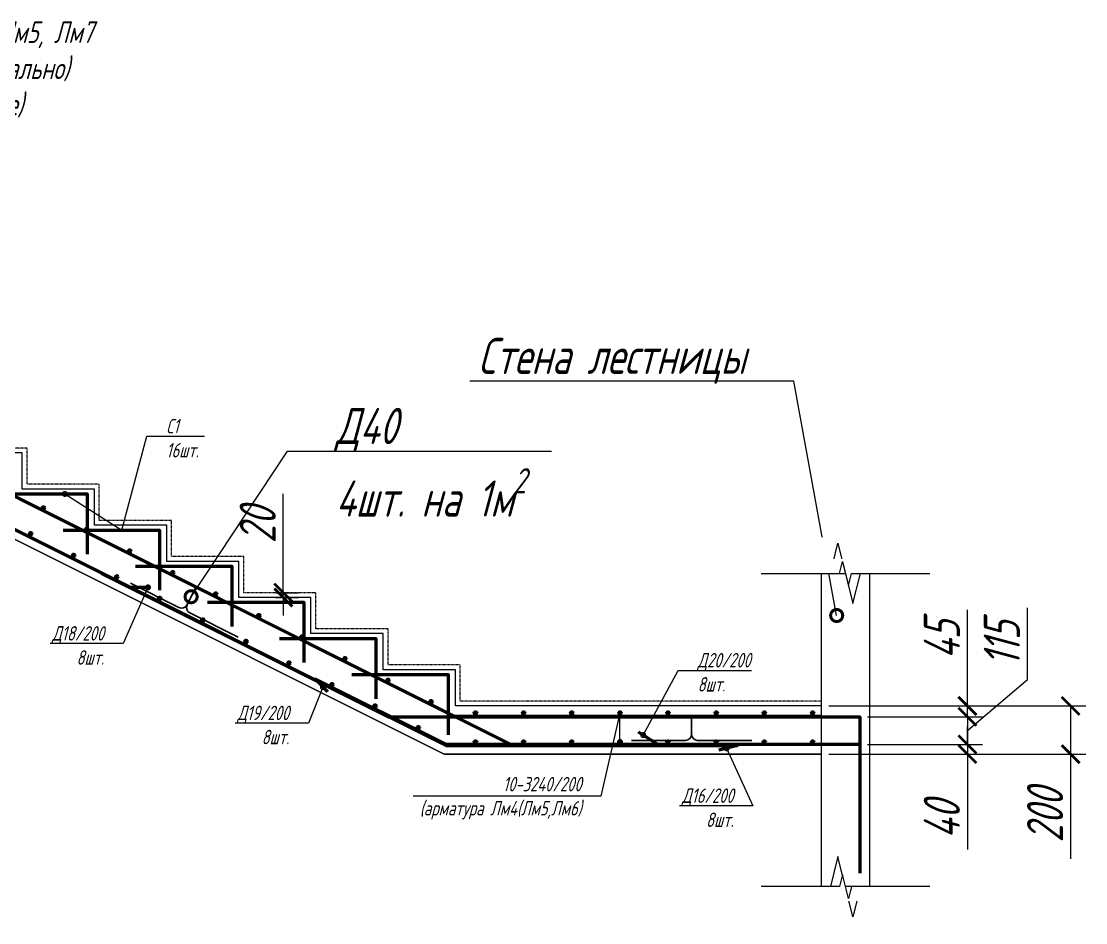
# Model space of a CAD drawing. Header units: millimetres. Extents: x 645 to 249636, y -127504 to 76561.
# Drawn here: x 194671 to 199092, y -22781 to -19039 of the extents above; entities that cross this region are included whole.
import ezdxf
from ezdxf import colors
from ezdxf.entities.mleader import LeaderData, LeaderLine
from ezdxf.math import Vec2, Vec3

# ---------------------------------------------------------------- set-up
doc = ezdxf.new("R2010")
doc.units = ezdxf.units.MM
doc.linetypes.add('JIS_02_1.0', pattern=[2, 1, -1])
doc.layers.get('Defpoints').update_dxf_attribs({"color": 8})
for name, color, linetype, lineweight in [('Обозначение', 94, 'Continuous', 25), ('Обозначения', 82, 'Continuous', 25), ('Обозначения @ 20', 82, 'Continuous', 25), ('Обозначения @ 50', 82, 'Continuous', 25), ('Основная', 7, 'Continuous', 60)]:
    doc.layers.add(name, color=color, linetype=linetype, lineweight=lineweight)
doc.layers.add('пол', color=7, linetype='JIS_02_1.0')
doc.styles.get("Standard").update_dxf_attribs({"font": 'simplex.shx', "width": 0.7, "oblique": 15, "height": 3})
doc.dimstyles.new('Default', dxfattribs={"dimtxt": 3, "dimasz": 1.5, "dimexe": 1.25, "dimexo": 0.625, "dimtad": 1, "dimdec": 0, "dimtxsty": 'Standard', "dimblk": 'ARCHTICK', "dimcen": 2.5, "dimadec": 0, "dimazin": 0, "dimtfac": 1, "dimtdec": 0, "dimtmove": 0, "dimatfit": 3, "dimfxl": 1, "dimarcsym": 0})

# ---------------------------------------------------------------- blocks, each defined once
blk = doc.blocks.new('_ArchTick')
at = {"color": 0, "linetype": 'ByBlock', "const_width": 0.15}
blk.add_lwpolyline([(-0.5, -0.5), (0.5, 0.5)], dxfattribs=at)
blk = doc.blocks.new('*D236')
at = {"layer": 'Defpoints', "color": 0, "transparency": 16777216}
for p in [(195695.1, -21410.9), (195695.1, -21430.8), (195759.5, -21410.9)]:
    blk.add_point(p, dxfattribs=at)
at = {"layer": 'Обозначение', "color": 0, "lineweight": -2, "transparency": 16777216}
for p, q in [((195759.5, -21410.9), (195759.5, -21000.8)), ((195726.4, -21410.9), (195822, -21410.9)), ((195726.4, -21430.8), (195822, -21430.8)), ((195759.5, -21430.8), (195759.5, -21410.9)), ((195759.5, -21430.8), (195759.5, -21505.8))]:
    blk.add_line(p, q, dxfattribs=at)
at = {"layer": 'Обозначение', "color": 0, "lineweight": -2, "transparency": 16777216, "xscale": 75, "yscale": 75, "zscale": 75}
for p, rotation in [((195759.5, -21410.9), 270), ((195759.5, -21430.8), 90)]:
    blk.add_blockref('_ArchTick', p, dxfattribs=dict(at, rotation=rotation))
at = {"layer": 'Обозначение', "color": 0, "transparency": 16777216, "insert": (195653.3, -21130.8), "char_height": 150, "attachment_point": 5, "rotation": 90}
blk.add_mtext('20', dxfattribs=at)
blk = doc.blocks.new('_DotSmall')
at = {"color": 0, "linetype": 'ByBlock', "const_width": 0.5}
blk.add_lwpolyline([(-0.0625, 0, 1), (0.0625, 0, 1)], format="xyb", close=True, dxfattribs=at)
blk = doc.blocks.new('*U237')
at = {"layer": 'Основная'}
blk.add_circle((30, 10), 5, dxfattribs=at)
blk = doc.blocks.new('*U238')
at = {"layer": 'Основная', "color": 0, "linetype": 'ByBlock', "lineweight": -2, "transparency": 16777216}
for p in [(190514.1, -19520.8), (190714.1, -19520.8), (190914.1, -19520.8), (191114.1, -19520.8), (191314.1, -19520.8), (191514.1, -19520.8), (196527.6, -21920.8), (196727.6, -21920.8), (196927.6, -21920.8), (197127.6, -21920.8), (197327.6, -21920.8), (197527.6, -21920.8), (197727.6, -21920.8), (197927.6, -21920.8)]:
    blk.add_blockref('*U237', p, dxfattribs=at)
at = {"layer": 'Основная', "color": 0, "linetype": 'ByBlock', "lineweight": -2, "transparency": 16777216, "rotation": 333.434948822922}
for p in [(191691, -19533.9), (191869.9, -19623.3), (192048.8, -19712.8), (192227.7, -19802.2), (192406.6, -19891.6), (192585.5, -19981.1), (192764.3, -20070.5), (192943.2, -20160), (193122.1, -20249.4), (193301, -20338.9), (193479.9, -20428.3), (193658.8, -20517.7), (193837.7, -20607.2), (194016.5, -20696.6), (194195.4, -20786.1), (194374.3, -20875.5), (194553.2, -20965), (194732.1, -21054.4), (194911, -21143.8), (195089.9, -21233.3), (195268.7, -21322.7), (195447.6, -21412.2), (195626.5, -21501.6), (195805.4, -21591), (195984.3, -21680.5), (196163.2, -21769.9), (196342.1, -21859.4)]:
    blk.add_blockref('*U237', p, dxfattribs=at)
blk = doc.blocks.new('*U239')
at = {"layer": 'Основная'}
blk.add_circle((30, 10), 5, dxfattribs=at)
blk = doc.blocks.new('*U240')
at = {"layer": 'Основная', "color": 0, "linetype": 'ByBlock', "lineweight": -2, "transparency": 16777216}
for p in [(190514.1, -19640.8), (190714.1, -19640.8), (190914.1, -19640.8), (191114.1, -19640.8), (191314.1, -19640.8), (191514.1, -19640.8), (196527.6, -22040.8), (196727.6, -22040.8), (196927.6, -22040.8), (197127.6, -22040.8), (197327.6, -22040.8), (197527.6, -22040.8), (197727.6, -22040.8), (197927.6, -22040.8)]:
    blk.add_blockref('*U239', p, dxfattribs=at)
at = {"layer": 'Основная', "color": 0, "linetype": 'ByBlock', "lineweight": -2, "transparency": 16777216, "rotation": 333.434948822922}
for p in [(191637.4, -19641.2), (191816.3, -19730.6), (191995.1, -19820.1), (192174, -19909.5), (192352.9, -19999), (192531.8, -20088.4), (192710.7, -20177.9), (192889.6, -20267.3), (193068.4, -20356.7), (193247.3, -20446.2), (193426.2, -20535.6), (193605.1, -20625.1), (193784, -20714.5), (193962.9, -20804), (194141.8, -20893.4), (194320.6, -20982.8), (194499.5, -21072.3), (194678.4, -21161.7), (194857.3, -21251.2), (195036.2, -21340.6), (195215.1, -21430.1), (195394, -21519.5), (195572.8, -21608.9), (195751.7, -21698.4), (195930.6, -21787.8), (196109.5, -21877.3), (196288.4, -21966.7)]:
    blk.add_blockref('*U239', p, dxfattribs=at)
blk = doc.blocks.new('*U345')
at = {"color": 0, "linetype": 'ByBlock', "lineweight": -2}
for points in [[(0, 5), (-3, 5), (-3, 1.247), (0, 1.25)], [(0, -5), (-3, -5), (-3, -1.25), (0, -1.25)]]:
    blk.add_wipeout(points, dxfattribs=at)
blk.add_wipeout([(-3, -1.25), (0, -1.25), (-2.5, -0.625), (2.5, 0.625), (-0.001, 1.247), (-3, 1.247)], dxfattribs=at)
at = {"color": 0, "linetype": 'ByBlock', "lineweight": -2, "ltscale": 100}
for points in [[(0, 1.25), (0, 5), (0, 7)], [(0, -1.25), (-2.5, -0.625), (2.5, 0.625), (-0.001, 1.247)], [(0, -7), (0, -5), (0, -1.25)]]:
    blk.add_lwpolyline(points, dxfattribs=at)
blk = doc.blocks.new('*U1182')
at = {"layer": 'Обозначения @ 50', "ltscale": 100, "xscale": 50.00000000000002, "yscale": 50.00000000000002, "zscale": 50.00000000000002, "rotation": 270.0000000000001}
blk.add_blockref('*U345', (198094.1, -21330.8), dxfattribs=at)
at = {"layer": 'Обозначения @ 20', "ltscale": 100, "xscale": 20.00000000000001, "yscale": 20.00000000000001, "zscale": 20.00000000000001, "rotation": 270.0000000000001}
blk.add_blockref('*U345', (198094.1, -21330.8), dxfattribs=at)
blk = doc.blocks.new('*U347')
at = {"color": 0, "linetype": 'ByBlock', "lineweight": -2}
for points in [[(0, 5), (-3, 5), (-3, 1.247), (0, 1.25)], [(0, -5), (-3, -5), (-3, -1.25), (0, -1.25)]]:
    blk.add_wipeout(points, dxfattribs=at)
blk.add_wipeout([(-3, -1.25), (0, -1.25), (-2.5, -0.625), (2.5, 0.625), (-0.001, 1.247), (-3, 1.247)], dxfattribs=at)
at = {"color": 0, "linetype": 'ByBlock', "lineweight": -2, "ltscale": 100}
for points in [[(0, 1.25), (0, 5), (0, 7)], [(0, -1.25), (-2.5, -0.625), (2.5, 0.625), (-0.001, 1.247)], [(0, -7), (0, -5), (0, -1.25)]]:
    blk.add_lwpolyline(points, dxfattribs=at)
blk = doc.blocks.new('*U1183')
at = {"layer": 'Обозначения @ 50', "ltscale": 100, "xscale": 50.00000000000002, "yscale": 50.00000000000002, "zscale": 50.00000000000002, "rotation": 90.00000000000007}
blk.add_blockref('*U347', (198094.1, -22630.8), dxfattribs=at)
at = {"layer": 'Обозначения @ 20', "ltscale": 100, "xscale": 20.00000000000001, "yscale": 20.00000000000001, "zscale": 20.00000000000001, "rotation": 90.00000000000007}
blk.add_blockref('*U347', (198094.1, -22630.8), dxfattribs=at)
blk = doc.blocks.new('*D759')
at = {"layer": 'Defpoints', "color": 0, "transparency": 16777216}
for p in [(197994.1, -21880.8), (198600.6, -21880.8), (198154.1, -21925.8)]:
    blk.add_point(p, dxfattribs=at)
at = {"layer": 'Обозначение', "color": 0, "lineweight": -2, "transparency": 16777216}
for p, q in [((198600.6, -21880.8), (198600.6, -21481.5)), ((198025.4, -21880.8), (198663.1, -21880.8)), ((198600.6, -21925.8), (198600.6, -21880.8)), ((198185.4, -21925.8), (198663.1, -21925.8)), ((198600.6, -21925.8), (198600.6, -22000.8))]:
    blk.add_line(p, q, dxfattribs=at)
at = {"layer": 'Обозначение', "color": 0, "lineweight": -2, "transparency": 16777216, "xscale": 75, "yscale": 75, "zscale": 75}
for p, rotation in [((198600.6, -21880.8), 270), ((198600.6, -21925.8), 90)]:
    blk.add_blockref('_ArchTick', p, dxfattribs=dict(at, rotation=rotation))
at = {"layer": 'Обозначение', "color": 0, "transparency": 16777216, "insert": (198494.3, -21606.1), "char_height": 150, "attachment_point": 5, "rotation": 90}
blk.add_mtext('45', dxfattribs=at)
blk = doc.blocks.new('*D761')
at = {"layer": 'Defpoints', "color": 0, "transparency": 16777216}
for p in [(198154.1, -21925.8), (198154.1, -22040.8), (198600.6, -22040.8)]:
    blk.add_point(p, dxfattribs=at)
at = {"layer": 'Обозначение', "color": 0, "lineweight": -2, "transparency": 16777216}
for p, q in [((198849.7, -21771.4), (198849.7, -21473.7)), ((198600.6, -21983.3), (198849.7, -21771.4)), ((198185.4, -21925.8), (198663.1, -21925.8)), ((198600.6, -21925.8), (198600.6, -22040.8)), ((198185.4, -22040.8), (198663.1, -22040.8))]:
    blk.add_line(p, q, dxfattribs=at)
at = {"layer": 'Обозначение', "color": 0, "lineweight": -2, "transparency": 16777216, "xscale": 75, "yscale": 75, "zscale": 75}
for p, rotation in [((198600.6, -21925.8), 90), ((198600.6, -22040.8), 270)]:
    blk.add_blockref('_ArchTick', p, dxfattribs=dict(at, rotation=rotation))
at = {"layer": 'Обозначение', "color": 0, "transparency": 16777216, "insert": (198743.5, -21622.6), "char_height": 150, "attachment_point": 5, "rotation": 90}
blk.add_mtext('115', dxfattribs=at)
blk = doc.blocks.new('*D763')
at = {"layer": 'Defpoints', "color": 0, "transparency": 16777216}
for p in [(198154.1, -22040.8), (197994.1, -22080.8), (198600.6, -22080.8)]:
    blk.add_point(p, dxfattribs=at)
at = {"layer": 'Обозначение', "color": 0, "lineweight": -2, "transparency": 16777216}
for p, q in [((198600.6, -22040.8), (198600.6, -21965.8)), ((198185.4, -22040.8), (198663.1, -22040.8)), ((198600.6, -22040.8), (198600.6, -22080.8)), ((198025.4, -22080.8), (198663.1, -22080.8)), ((198600.6, -22080.8), (198600.6, -22477.4))]:
    blk.add_line(p, q, dxfattribs=at)
at = {"layer": 'Обозначение', "color": 0, "lineweight": -2, "transparency": 16777216, "xscale": 75, "yscale": 75, "zscale": 75}
for p, rotation in [((198600.6, -22040.8), 270), ((198600.6, -22080.8), 90)]:
    blk.add_blockref('_ArchTick', p, dxfattribs=dict(at, rotation=rotation))
at = {"layer": 'Обозначение', "color": 0, "transparency": 16777216, "insert": (198494.3, -22354.1), "char_height": 150, "attachment_point": 5, "rotation": 90}
blk.add_mtext('40', dxfattribs=at)
blk = doc.blocks.new('*D765')
at = {"layer": 'Defpoints', "color": 0, "transparency": 16777216}
for p in [(197994.1, -21880.8), (197994.1, -22080.8), (199029.3, -22080.8)]:
    blk.add_point(p, dxfattribs=at)
at = {"layer": 'Обозначение', "color": 0, "lineweight": -2, "transparency": 16777216}
for p, q in [((198025.4, -21880.8), (199091.8, -21880.8)), ((199029.3, -21880.8), (199029.3, -22080.8)), ((198025.4, -22080.8), (199091.8, -22080.8)), ((199029.3, -22080.8), (199029.3, -22515.8))]:
    blk.add_line(p, q, dxfattribs=at)
at = {"layer": 'Обозначение', "color": 0, "lineweight": -2, "transparency": 16777216, "xscale": 75, "yscale": 75, "zscale": 75}
for p, rotation in [((199029.3, -21880.8), 90), ((199029.3, -22080.8), 270)]:
    blk.add_blockref('_ArchTick', p, dxfattribs=dict(at, rotation=rotation))
at = {"layer": 'Обозначение', "color": 0, "transparency": 16777216, "insert": (198923.1, -22335.8), "char_height": 150, "attachment_point": 5, "rotation": 90}
blk.add_mtext('200', dxfattribs=at)

msp = doc.modelspace()

# ---------------------------------------------------------------- linework, layer by layer
at = {"layer": 'Defpoints'}
for p, q in [((196435.355, -22045.783), (191395.355, -19525.783)), ((196704.864, -22040.783), (191664.864, -19520.783)), ((196436.536, -22040.783), (191636.536, -19640.783)), ((197994.116, -21920.783), (196464.864, -21920.783)), ((197994.116, -22045.783), (196435.355, -22045.783)), ((197994.116, -22040.783), (196436.536, -22040.783))]:
    msp.add_line(p, q, dxfattribs=at)
for points in [[(198154.116, -21925.783), (196463.683, -21925.783), (191663.683, -19525.783), (190334.12, -19525.783)], [(197994.116, -22080.783), (196427.093, -22080.783), (191627.093, -19680.783), (190494.12, -19680.783)]]:
    msp.add_lwpolyline(points, dxfattribs=at)
at = {"layer": 'Обозначение', "color": 140, "ltscale": 5}
for points in [[(191627.093, -19680.783), (196427.093, -22080.783), (197994.116, -22080.783), (197994.116, -21880.783), (196474.306, -21880.783)], [(196474.306, -21880.783), (196474.306, -21730.783), (196174.306, -21730.783), (196174.306, -21580.783), (195874.306, -21580.783), (195874.306, -21430.783), (195575.046, -21430.783), (195575.046, -21280.783), (195275.046, -21280.783), (195275.046, -21130.783), (194975.046, -21130.783), (194975.046, -20980.783), (194675.046, -20980.783), (194675.046, -20830.783), (194375.046, -20830.783)]]:
    msp.add_lwpolyline(points, dxfattribs=at)
at = {"layer": 'Обозначение'}
msp.add_lwpolyline([(197994.116, -21330.783), (198194.116, -21330.783), (198194.116, -22630.783), (197994.116, -22630.783)], close=True, dxfattribs=at)
at = {"layer": 'Основная', "color": 30, "true_color": 0xf26722}
msp.add_lwpolyline([(190373.78, -19602.834), (190334.12, -19675.783), (190334.12, -19525.783), (191395.355, -19525.783), (196435.355, -22045.783), (197645.355, -22045.783), (197568.16, -22064.916)], dxfattribs=at)
at = {"layer": 'Основная', "color": 4}
for points in [[(190334.12, -19525.783), (190334.12, -19640.783), (191904.864, -19640.783), (196704.864, -22040.783), (197314.864, -22040.783)], [(198154.116, -21925.783), (198154.116, -22040.783), (196436.536, -22040.783), (195890.935, -21767.983)], [(195890.935, -21767.983), (195942.63, -21822.63)], [(197314.864, -22040.783), (197235.258, -21989.755)]]:
    msp.add_lwpolyline(points, dxfattribs=at)
at = {"layer": 'Основная'}
for points in [[(194545.046, -21000.783), (194945.046, -21000.783), (194945.046, -21250.783)], [(194845.046, -21150.783), (195245.046, -21150.783), (195245.046, -21400.783)], [(195145.046, -21300.783), (195545.046, -21300.783), (195545.046, -21550.783)], [(195444.306, -21450.783), (195844.306, -21450.783), (195844.306, -21700.783)], [(195744.306, -21600.783), (196144.306, -21600.783), (196144.306, -21850.783)], [(196044.306, -21750.783), (196444.306, -21750.783), (196444.306, -22000.783)]]:
    msp.add_lwpolyline(points, dxfattribs=at)
at = {"layer": 'Основная', "color": 2}
msp.add_lwpolyline([(195207.764, -21388.694), (195122.268, -21388.694)], dxfattribs=at)
at = {"layer": 'Основная', "lineweight": 30}
for points in [[(195124.982, -21371.531), (195326.228, -21472.154, 0.41421356), (195359.769, -21460.974), (195393.31, -21393.892), (195359.769, -21460.974, 0.41421356), (195370.949, -21494.515), (195572.195, -21595.138)], [(197205.056, -22023.748), (197430.056, -22023.748, 0.41421356), (197455.056, -21998.748), (197455.056, -21923.748), (197455.056, -21998.748, 0.41421356), (197480.056, -22023.748), (197705.056, -22023.748)]]:
    msp.add_lwpolyline(points, format="xyb", dxfattribs=at)
at = {"layer": 'пол'}
msp.add_lwpolyline([(197995.047, -21860.782), (196494.307, -21860.782), (196494.307, -21710.852), (196194.307, -21710.852), (196194.307, -21560.852), (195894.307, -21560.852), (195894.307, -21410.852), (195595.047, -21410.852), (195595.047, -21260.852), (195295.047, -21260.852), (195295.047, -21110.852), (194995.047, -21110.852), (194995.047, -20960.852), (194695.047, -20960.852), (194695.047, -20810.852), (194395.047, -20810.852)], dxfattribs=at)

# ---------------------------------------------------------------- block references
at = {"layer": 'Основная'}
for name in ['*U238', '*U240']:
    msp.add_blockref(name, (0, 0), dxfattribs=at)

# ---------------------------------------------------------------- texts
at = {"layer": 'Обозначение', "insert": (193326.051, -19038.657), "char_height": 90, "attachment_point": 1}
msp.add_mtext_dynamic_manual_height_columns('\\pi290.67306;Лестница монолитная Лм5, Лм7\\P\\pi449.54394;Лестница Лм6 (зеркально)\\P\\pi762.69229;(армирование)', width=2231.46154, gutter_width=300, heights=[0], dxfattribs=at)

# ---------------------------------------------------------------- dimensions: what is measured, and where the dimension line sits
at = {"layer": 'Обозначение'}
for base, p1, p2, picture, middle in [((195759.515, -21410.852), (195695.113, -21430.783), (195695.113, -21410.852), '*D236', (195653.265, -21130.834)), ((198600.552, -21880.783), (198154.116, -21925.783), (197994.116, -21880.783), '*D759', (198494.302, -21606.136)), ((198600.552, -22080.783), (198154.116, -22040.783), (197994.116, -22080.783), '*D763', (198494.302, -22354.103))]:
    dim = msp.add_linear_dim(base=base, p1=p1, p2=p2, angle=90, dimstyle='Default', dxfattribs=at)
    dim.commit()
    dim.dimension.update_dxf_attribs({"geometry": picture, "text_midpoint": middle})

# ---------------------------------------------------------------- leaders
at = {"layer": 'Defpoints'}
ml = msp.add_multileader_mtext('Standard', dxfattribs=at)
ml.set_content('10-3240/200^J(арматура Лм4(Лм5,Лм6)', color=256)
ml.set_leader_properties()
ml.set_arrow_properties(name='DOTSMALL')
ml.build(insert=Vec2(0, 0))
ml.multileader.update_dxf_attribs({"text_left_attachment_type": 6, "text_right_attachment_type": 6, "dogleg_length": 2, "arrow_head_size": 40, "scale": 20})
ctx = ml.context
ctx.base_point, ctx.scale, ctx.char_height, ctx.arrow_head_size, ctx.landing_gap_size, ctx.plane_origin = Vec3(196133.316, -22255.534), 20, 60, 40, 40, Vec3(197157.557, -22030.783)
ctx.left_attachment, ctx.right_attachment, ctx.text_align_type = 6, 6, 2
notes = []
notes.append((ctx, [(0, (1, 1, 0), (197078.034, -22255.534), (-1, 0), 40, [(1, [(197157.557, -22030.783), (197157.557, -21910.783)], 0, [])])]))
ctx.mtext.insert, ctx.mtext.alignment, ctx.mtext.flow_direction = Vec3(196998.034, -22175.534), 3, 5
at = {"layer": 'Обозначение'}
ml = msp.add_multileader_mtext('Standard', dxfattribs=at)
ml.set_content('Стена лестницы', color=256)
ml.set_leader_properties()
ml.set_arrow_properties(name='DOTSMALL')
ml.build(insert=Vec2(0, 0))
ml.multileader.update_dxf_attribs({"text_left_attachment_type": 6, "text_right_attachment_type": 6, "dogleg_length": 2, "arrow_head_size": 100, "scale": 50})
ctx = ml.context
ctx.base_point, ctx.scale, ctx.char_height, ctx.arrow_head_size, ctx.landing_gap_size, ctx.plane_origin = Vec3(196192.876, -20532.55), 50, 150, 100, 100, Vec3(198103.542, -21409.798)
ctx.left_attachment, ctx.right_attachment, ctx.text_align_type = 6, 6, 2
notes.append((ctx, [(0, (1, 1, 0), (197880.102, -20532.55), (-1, 0), 100, [(0, [(198057.54, -21505.545)], 0, [])])]))
ctx.mtext.insert, ctx.mtext.alignment, ctx.mtext.flow_direction = Vec3(197680.102, -20352.55), 3, 5
ml = msp.add_multileader_mtext('Standard', dxfattribs=at)
ml.set_content('\\A1;Д40^J4шт. на 1м{\\H0.7x;\\S2^ ;}', color=256)
ml.set_leader_properties()
ml.set_arrow_properties(name='DOTSMALL')
ml.build(insert=Vec2(0, 0))
ml.multileader.update_dxf_attribs({"text_left_attachment_type": 6, "text_right_attachment_type": 6, "dogleg_length": 2, "arrow_head_size": 100, "scale": 50})
ctx = ml.context
ctx.base_point, ctx.scale, ctx.char_height, ctx.arrow_head_size, ctx.landing_gap_size, ctx.plane_origin = Vec3(195876.856, -20823.763), 50, 150, 100, 100, Vec3(194862.224, -21184.369)
ctx.left_attachment, ctx.right_attachment = 6, 6
notes.append((ctx, [(0, (1, 1, 0), (195776.856, -20823.763), (1, 0), 100, [(0, [(195376.539, -21427.433)], 0, [])])]))
ctx.mtext.insert, ctx.mtext.flow_direction = Vec3(195976.856, -20643.763), 5
ml = msp.add_multileader_mtext('Standard', dxfattribs=at)
ml.set_content('С1^J16шт.', color=256)
ml.set_leader_properties()
ml.set_arrow_properties(name='DOTSMALL')
ml.build(insert=Vec2(0, 0))
ml.multileader.update_dxf_attribs({"text_left_attachment_type": 6, "text_right_attachment_type": 6, "dogleg_length": 2, "arrow_head_size": 40, "scale": 20})
ctx = ml.context
ctx.base_point, ctx.scale, ctx.char_height, ctx.arrow_head_size, ctx.landing_gap_size, ctx.plane_origin = Vec3(195233.189, -20761.243), 20, 60, 40, 40, Vec3(194852.218, -20980.783)
ctx.left_attachment, ctx.right_attachment = 6, 6
notes.append((ctx, [(0, (1, 1, 0), (195193.189, -20761.243), (1, 0), 40, [(1, [(194852.218, -21000.783), (195088.293, -21150.783)], 0, [])])]))
ctx.mtext.insert, ctx.mtext.flow_direction = Vec3(195273.189, -20689.243), 5
ml = msp.add_multileader_mtext('Standard', dxfattribs=at)
ml.set_content('Д18/200\\P8шт.', color=256)
ml.set_leader_properties()
ml.set_arrow_properties(name='DOTSMALL')
ml.build(insert=Vec2(0, 0))
ml.multileader.update_dxf_attribs({"text_left_attachment_type": 6, "text_right_attachment_type": 6, "dogleg_length": 2, "arrow_head_size": 40, "scale": 20})
ctx = ml.context
ctx.base_point, ctx.scale, ctx.char_height, ctx.arrow_head_size, ctx.landing_gap_size, ctx.plane_origin = Vec3(194692.97, -21621.645), 20, 60, 40, 40, Vec3(195197.293, -21388.694)
ctx.left_attachment, ctx.right_attachment, ctx.text_align_type = 6, 6, 2
notes.append((ctx, [(1, (1, 1, 0), (195095.047, -21621.645), (-1, 0), 40, [(0, [(195197.293, -21388.694)], 0, [])])]))
ctx.mtext.insert, ctx.mtext.alignment, ctx.mtext.flow_direction = Vec3(195015.047, -21549.645), 3, 5
ml = msp.add_multileader_mtext('Standard', dxfattribs=at)
ml.set_content('Д20/200\\P8шт.', color=256)
ml.set_leader_properties()
ml.set_arrow_properties(name='DOTSMALL')
ml.build(insert=Vec2(0, 0))
ml.multileader.update_dxf_attribs({"text_left_attachment_type": 6, "text_right_attachment_type": 6, "dogleg_length": 2, "arrow_head_size": 40, "scale": 20})
ctx = ml.context
ctx.base_point, ctx.scale, ctx.char_height, ctx.arrow_head_size, ctx.landing_gap_size, ctx.plane_origin = Vec3(197439.921, -21733.112), 20, 60, 40, 40, Vec3(197254.061, -22001.808)
ctx.left_attachment, ctx.right_attachment = 6, 6
notes.append((ctx, [(0, (1, 1, 0), (197399.921, -21733.112), (1, 0), 40, [(0, [(197254.061, -22001.808)], 0, [])])]))
ctx.mtext.insert, ctx.mtext.flow_direction = Vec3(197479.921, -21661.112), 5
ml = msp.add_multileader_mtext('Standard', dxfattribs=at)
ml.set_content('Д19/200\\P8шт.', color=256)
ml.set_leader_properties()
ml.set_arrow_properties(name='DOTSMALL')
ml.build(insert=Vec2(0, 0))
ml.multileader.update_dxf_attribs({"text_left_attachment_type": 6, "text_right_attachment_type": 6, "dogleg_length": 2, "arrow_head_size": 40, "scale": 20})
ctx = ml.context
ctx.base_point, ctx.scale, ctx.char_height, ctx.arrow_head_size, ctx.landing_gap_size, ctx.plane_origin = Vec3(195461.68, -21951.892), 20, 60, 40, 40, Vec3(195923.955, -21802.888)
ctx.left_attachment, ctx.right_attachment, ctx.text_align_type = 6, 6, 2
notes.append((ctx, [(1, (1, 1, 0), (195863.757, -21951.892), (-1, 0), 40, [(0, [(195923.955, -21802.888)], 0, [])])]))
ctx.mtext.insert, ctx.mtext.alignment, ctx.mtext.flow_direction = Vec3(195783.757, -21879.892), 3, 5
ml = msp.add_multileader_mtext('Standard', dxfattribs=at)
ml.set_content('Д16/200\\P8шт.', color=256)
ml.set_leader_properties()
ml.set_arrow_properties(name='DOTSMALL')
ml.build(insert=Vec2(0, 0))
ml.multileader.update_dxf_attribs({"text_left_attachment_type": 6, "text_right_attachment_type": 6, "dogleg_length": 2, "arrow_head_size": 40, "scale": 20})
ctx = ml.context
ctx.base_point, ctx.scale, ctx.char_height, ctx.arrow_head_size, ctx.landing_gap_size, ctx.plane_origin = Vec3(197307.401, -22295.397), 20, 60, 40, 40, Vec3(197600.573, -22056.883)
ctx.left_attachment, ctx.right_attachment, ctx.text_align_type = 6, 6, 2
notes.append((ctx, [(1, (1, 1, 0), (197709.477, -22295.397), (-1, 0), 40, [(0, [(197600.573, -22056.883)], 0, [])])]))
ctx.mtext.insert, ctx.mtext.alignment, ctx.mtext.flow_direction = Vec3(197629.477, -22223.397), 3, 5
for ctx, leaders in notes:
    for number, flags, end, landing, length, lines in leaders:
        leader = LeaderData()
        leader.index, (leader.has_last_leader_line, leader.has_dogleg_vector, leader.attachment_direction) = number, flags
        leader.last_leader_point, leader.dogleg_vector, leader.dogleg_length = Vec3(end), Vec3(landing), length
        for number, points, colour, breaks in lines:
            line = LeaderLine()
            line.index, line.vertices, line.color, line.breaks = number, Vec3.list(points), colors.encode_raw_color(colour), breaks
            leader.lines.append(line)
        ctx.leaders.append(leader)

# ---------------------------------------------------------------- next in the draw order: block references
at = {"layer": 'Обозначения'}
for name in ['*U1182', '*U1183']:
    msp.add_blockref(name, (0, 0), dxfattribs=at)

# ---------------------------------------------------------------- next in the draw order: linework, layer by layer
at = {"layer": 'Основная', "color": 2}
msp.add_lwpolyline([(195005.093, -21330.652), (196195.355, -21925.783), (198154.116, -21925.783), (198154.116, -22575.783)], dxfattribs=at)

# ---------------------------------------------------------------- next in the draw order: dimensions: what is measured, and where the dimension line sits
at = {"layer": 'Обозначение'}
dim = msp.add_linear_dim(base=(198600.552, -22040.783), p1=(198154.116, -21925.783), p2=(198154.116, -22040.783), angle=90, dimstyle='Default', override={"dimtmove": 1}, dxfattribs=at)
dim.commit()
dim.dimension.update_dxf_attribs({"geometry": '*D761', "text_midpoint": (198849.705, -21740.168), "dimtype": 160})
dim = msp.add_linear_dim(base=(199029.334, -22080.783), p1=(197994.116, -21880.783), p2=(197994.116, -22080.783), angle=90, dimstyle='Default', dxfattribs=at)
dim.commit()
dim.dimension.update_dxf_attribs({"geometry": '*D765', "text_midpoint": (198923.084, -22335.801)})

doc.saveas('drawing.dxf')
